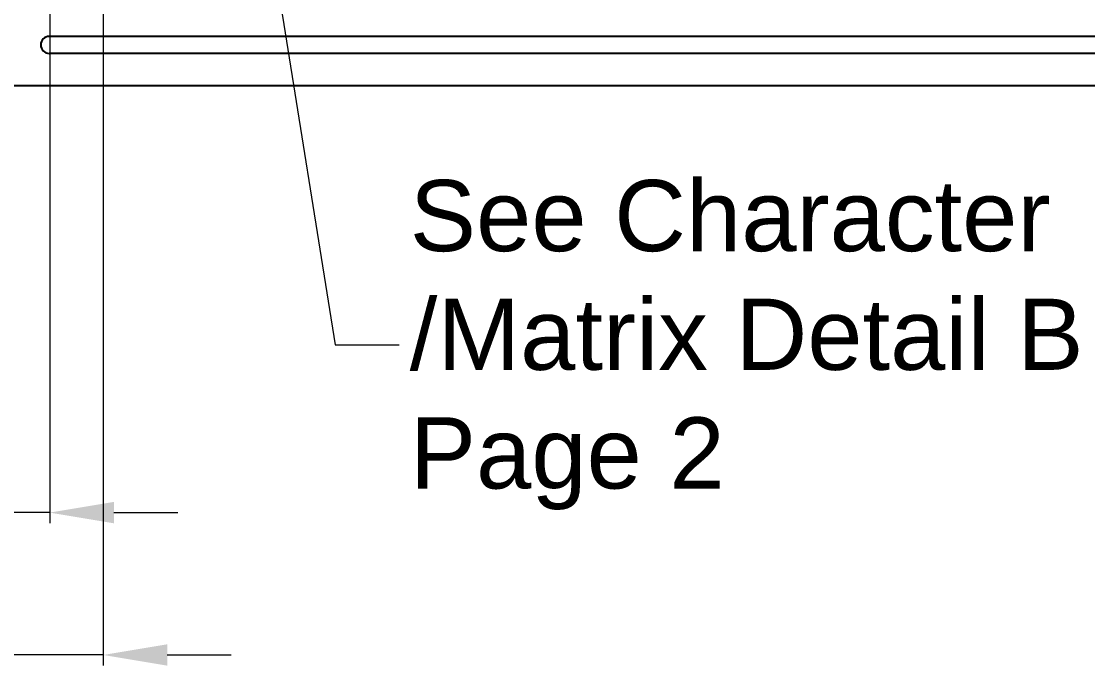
# Model space of a CAD drawing. Extents: x 365 to 1637, y -92 to 444.
# Drawn here: x 428.15 to 478.11, y -15.07 to 15.1 of the extents above; entities that cross this region are included whole.
import ezdxf

# ---------------------------------------------------------------- set-up
doc = ezdxf.new("R2010")
doc.units = 0
doc.layers.get('DEFPOINTS').update_dxf_attribs({"color": 252, "linetype": 'CONTINUOUS'})
for name, color, linetype, lineweight in [('-Dim_mm', 5, 'CONTINUOUS', 13), ('-Text', 7, 'CONTINUOUS', 9), ('BEZEL', 7, 'CONTINUOUS', 18)]:
    doc.layers.add(name, color=color, linetype=linetype, lineweight=lineweight)
doc.layers.add('BZL', color=7, linetype='CONTINUOUS')
doc.layers.add('PCB', color=94, linetype='CONTINUOUS')
doc.styles.add('STYLE1', font='arial.ttf')
doc.dimstyles.new('LO_mm', dxfattribs={"dimtxt": 2.6666, "dimasz": 3, "dimexe": 0.5, "dimexo": 0.5, "dimgap": 0.5, "dimtad": 1, "dimzin": 4, "dimdsep": 46, "dimtxsty": 'STYLE1', "dimcen": -2.5, "dimclrd": 256, "dimclre": 256, "dimclrt": 256, "dimadec": 0, "dimazin": 0, "dimtp": 0.5, "dimtm": 0.5, "dimtfac": 1, "dimtmove": 0, "dimatfit": 1, "dimfxl": 0, "dimtolj": 1, "dimtzin": 0, "dimlwd": -1, "dimlwe": -1, "dimarcsym": 0})

# ---------------------------------------------------------------- blocks, each defined once
blk = doc.blocks.new('bezel')
at = {"layer": 'BZL'}
for p, q in [((535.804, 146.953), (452.804, 146.953)), ((535.804, 146.153), (452.804, 146.153)), ((445.829, 144.653), (542.779, 144.653))]:
    blk.add_line(p, q, dxfattribs=at)
blk.add_arc((452.804, 146.553), 0.4, 90, 270, dxfattribs=at)
blk = doc.blocks.new('*D12')
at = {"layer": '-Dim_mm', "transparency": 16777216}
for p, q in [((429.483, 17.347), (429.483, -8.403)), ((414.458, 11.597), (414.458, -8.403)), ((411.458, -7.903), (399.765, -7.903)), ((429.483, -7.903), (414.458, -7.903)), ((432.483, -7.903), (435.483, -7.903))]:
    blk.add_line(p, q, dxfattribs=at)
for points in [[(411.458, -7.403), (411.458, -8.403), (414.458, -7.903)], [(432.483, -7.403), (432.483, -8.403), (429.483, -7.903)]]:
    blk.add_solid(points, dxfattribs=at)
at = {"layer": 'DEFPOINTS', "color": 0, "transparency": 16777216}
for p in [(429.483, 17.847), (414.458, 12.097), (414.458, -7.903)]:
    blk.add_point(p, dxfattribs=at)
at = {"layer": '-Dim_mm', "transparency": 16777216, "insert": (403.598, -6.041), "char_height": 2.6666, "attachment_point": 5, "style": 'STYLE1'}
blk.add_mtext('\\A1;15.0', dxfattribs=at)
blk = doc.blocks.new('*D13')
at = {"layer": '-Dim_mm', "transparency": 16777216}
for p, q in [((431.983, 18.922), (431.983, -15.069)), ((414.458, 11.597), (414.458, -15.069)), ((411.458, -14.569), (399.75, -14.569)), ((431.983, -14.569), (414.458, -14.569)), ((434.983, -14.569), (437.983, -14.569))]:
    blk.add_line(p, q, dxfattribs=at)
for points in [[(411.458, -14.069), (411.458, -15.069), (414.458, -14.569)], [(434.983, -14.069), (434.983, -15.069), (431.983, -14.569)]]:
    blk.add_solid(points, dxfattribs=at)
at = {"layer": 'DEFPOINTS', "color": 0, "transparency": 16777216}
for p in [(431.983, 19.422), (414.458, 12.097), (414.458, -14.569)]:
    blk.add_point(p, dxfattribs=at)
at = {"layer": '-Dim_mm', "transparency": 16777216, "insert": (403.598, -12.708), "char_height": 2.6666, "attachment_point": 5, "style": 'STYLE1'}
blk.add_mtext('\\A1;17.5', dxfattribs=at)

msp = doc.modelspace()

# ---------------------------------------------------------------- linework, layer by layer
at = {"layer": 'PCB'}
msp.add_line((414.458, 12.097), (556.458, 12.097), dxfattribs=at)

# ---------------------------------------------------------------- block references
at = {"layer": 'BEZEL'}
msp.add_blockref('bezel', (-23.346, -132.556), dxfattribs=at)

# ---------------------------------------------------------------- texts
at = {"layer": '-Text', "insert": (446.348, -0.055), "char_height": 3.3333, "attachment_point": 4, "style": 'STYLE1'}
msp.add_mtext('See Character \\P/Matrix Detail B\\PPage 2', dxfattribs=at)

# ---------------------------------------------------------------- dimensions: what is measured, and where the dimension line sits
at = {"layer": '-Dim_mm'}
for base, p1, picture, middle in [((414.458, -14.569), (431.983, 19.422), '*D13', (403.598, -14.569)), ((414.458, -7.903), (429.483, 17.847), '*D12', (403.598, -7.903))]:
    dim = msp.add_linear_dim(base=base, p1=p1, p2=(414.458, 12.097), dimstyle='LO_mm', override={"dimdec": 1}, dxfattribs=at)
    dim.commit()
    dim.dimension.update_dxf_attribs({"geometry": picture, "text_midpoint": middle, "dimtype": 160})

# ---------------------------------------------------------------- leaders
at = {"layer": '-Text', "annotation_type": 0, "has_hookline": 1, "hookline_direction": 0, "text_width": 31.321}
msp.add_leader([(437.341, 34.461), (442.848, -0.055), (445.848, -0.055)], dimstyle='LO_mm', override={"dimgap": 0.5, "dimtad": 0}, dxfattribs=at)

doc.saveas('drawing.dxf')
